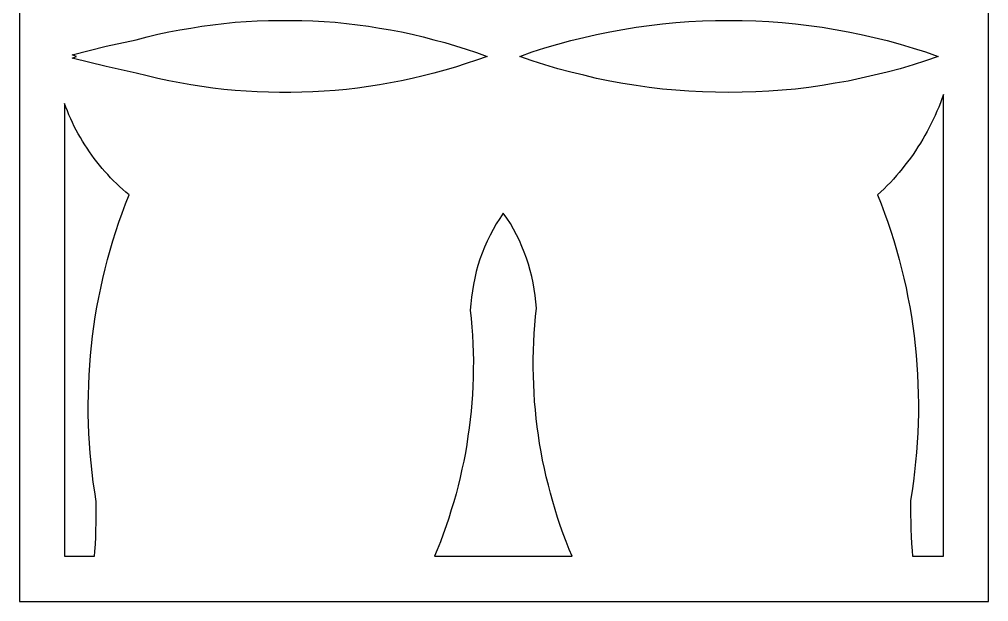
# Model space of a CAD drawing. Header units: centimetres. Extents: x -1.09 to 1.09, y -4.33 to 4.33.
# Drawn here: x -1.093 to 1.093, y -4.331 to -3.018 of the extents above; entities that cross this region are included whole.
import ezdxf

# ---------------------------------------------------------------- set-up
doc = ezdxf.new("R2010")
doc.units = ezdxf.units.CM
doc.header["$MEASUREMENT"] = 0
doc.layers.add('Layer 1', color=7, linetype='Continuous')

msp = doc.modelspace()

# ---------------------------------------------------------------- linework, layer by layer
at = {"layer": 'Layer 1', "color": 177}
for points, knots in [([(-1.09271, 4.33143), (-1.09271, 4.33143), (1.09271, 4.33143), (1.09271, 4.33143), (1.09271, 4.33143), (1.09271, 4.33143), (1.09271, -4.33143), (1.09271, -4.33143), (1.09271, -4.33143), (1.09271, -4.33143), (-1.09271, -4.33143), (-1.09271, -4.33143), (-1.09271, -4.33143), (-1.09271, -4.33143), (-1.09271, 4.33143), (-1.09271, 4.33143)], [0, 0, 0, 0, 0.2, 0.2, 0.2, 0.2, 0.4, 0.4, 0.4, 0.4, 0.6, 0.6, 0.6, 0.6, 1, 1, 1, 1]), ([(-0.96415, -3.10199), (-0.96415, -3.10199), (-0.97366, -3.10566), (-0.97366, -3.10566), (-0.97366, -3.10566), (-0.97366, -3.10566), (-0.89723, -3.12498), (-0.89723, -3.12498), (-0.89723, -3.12498), (-0.89723, -3.12498), (-0.82904, -3.13964), (-0.82904, -3.13964), (-0.82904, -3.13964), (-0.82904, -3.13964), (-0.80465, -3.14597), (-0.80465, -3.14597), (-0.80465, -3.14597), (-0.80465, -3.14597), (-0.78028, -3.15196), (-0.78028, -3.15196), (-0.78028, -3.15196), (-0.78028, -3.15196), (-0.75557, -3.1573), (-0.75557, -3.1573), (-0.75557, -3.1573), (-0.75557, -3.1573), (-0.73086, -3.16163), (-0.73086, -3.16163), (-0.73086, -3.16163), (-0.73086, -3.16163), (-0.70615, -3.16596), (-0.70615, -3.16596), (-0.70615, -3.16596), (-0.70615, -3.16596), (-0.68144, -3.16996), (-0.68144, -3.16996), (-0.68144, -3.16996), (-0.68144, -3.16996), (-0.65641, -3.17329), (-0.65641, -3.17329), (-0.65641, -3.17329), (-0.65641, -3.17329), (-0.63137, -3.17628), (-0.63137, -3.17628), (-0.63137, -3.17628), (-0.63137, -3.17628), (-0.60633, -3.17895), (-0.60633, -3.17895), (-0.60633, -3.17895), (-0.60633, -3.17895), (-0.58129, -3.18062), (-0.58129, -3.18062), (-0.58129, -3.18062), (-0.58129, -3.18062), (-0.55626, -3.18195), (-0.55626, -3.18195), (-0.55626, -3.18195), (-0.55626, -3.18195), (-0.53122, -3.18295), (-0.53122, -3.18295), (-0.53122, -3.18295), (-0.53122, -3.18295), (-0.50585, -3.18328), (-0.50585, -3.18328), (-0.50585, -3.18328), (-0.50585, -3.18328), (-0.48082, -3.18328), (-0.48082, -3.18328), (-0.48082, -3.18328), (-0.48082, -3.18328), (-0.45578, -3.18295), (-0.45578, -3.18295), (-0.45578, -3.18295), (-0.45578, -3.18295), (-0.43074, -3.18195), (-0.43074, -3.18195), (-0.43074, -3.18195), (-0.43074, -3.18195), (-0.4057, -3.18062), (-0.4057, -3.18062), (-0.4057, -3.18062), (-0.4057, -3.18062), (-0.38034, -3.17895), (-0.38034, -3.17895), (-0.38034, -3.17895), (-0.38034, -3.17895), (-0.3553, -3.17628), (-0.3553, -3.17628), (-0.3553, -3.17628), (-0.3553, -3.17628), (-0.33059, -3.17329), (-0.33059, -3.17329), (-0.33059, -3.17329), (-0.33059, -3.17329), (-0.30555, -3.16996), (-0.30555, -3.16996), (-0.30555, -3.16996), (-0.30555, -3.16996), (-0.28084, -3.16596), (-0.28084, -3.16596), (-0.28084, -3.16596), (-0.28084, -3.16596), (-0.25613, -3.16163), (-0.25613, -3.16163), (-0.25613, -3.16163), (-0.25613, -3.16163), (-0.2311, -3.1573), (-0.2311, -3.1573), (-0.2311, -3.1573), (-0.2311, -3.1573), (-0.20705, -3.15196), (-0.20705, -3.15196), (-0.20705, -3.15196), (-0.20705, -3.15196), (-0.18234, -3.14597), (-0.18234, -3.14597), (-0.18234, -3.14597), (-0.18234, -3.14597), (-0.15796, -3.13964), (-0.15796, -3.13964), (-0.15796, -3.13964), (-0.15796, -3.13964), (-0.13359, -3.13331), (-0.13359, -3.13331), (-0.13359, -3.13331), (-0.13359, -3.13331), (-0.10954, -3.12598), (-0.10954, -3.12598), (-0.10954, -3.12598), (-0.10954, -3.12598), (-0.08548, -3.11832), (-0.08548, -3.11832), (-0.08548, -3.11832), (-0.08548, -3.11832), (-0.06176, -3.11066), (-0.06176, -3.11066), (-0.06176, -3.11066), (-0.06176, -3.11066), (-0.03805, -3.10199), (-0.03805, -3.10199), (-0.03805, -3.10199), (-0.03805, -3.10199), (-0.06176, -3.09334), (-0.06176, -3.09334), (-0.06176, -3.09334), (-0.06176, -3.09334), (-0.08548, -3.08567), (-0.08548, -3.08567), (-0.08548, -3.08567), (-0.08548, -3.08567), (-0.10954, -3.07801), (-0.10954, -3.07801), (-0.10954, -3.07801), (-0.10954, -3.07801), (-0.13359, -3.07068), (-0.13359, -3.07068), (-0.13359, -3.07068), (-0.13359, -3.07068), (-0.15796, -3.06435), (-0.15796, -3.06435), (-0.15796, -3.06435), (-0.15796, -3.06435), (-0.18234, -3.05803), (-0.18234, -3.05803), (-0.18234, -3.05803), (-0.18234, -3.05803), (-0.20705, -3.05202), (-0.20705, -3.05202), (-0.20705, -3.05202), (-0.20705, -3.05202), (-0.2311, -3.0467), (-0.2311, -3.0467), (-0.2311, -3.0467), (-0.2311, -3.0467), (-0.25613, -3.04236), (-0.25613, -3.04236), (-0.25613, -3.04236), (-0.25613, -3.04236), (-0.28084, -3.03804), (-0.28084, -3.03804), (-0.28084, -3.03804), (-0.28084, -3.03804), (-0.30555, -3.03404), (-0.30555, -3.03404), (-0.30555, -3.03404), (-0.30555, -3.03404), (-0.33059, -3.03071), (-0.33059, -3.03071), (-0.33059, -3.03071), (-0.33059, -3.03071), (-0.3553, -3.0277), (-0.3553, -3.0277), (-0.3553, -3.0277), (-0.3553, -3.0277), (-0.38034, -3.02504), (-0.38034, -3.02504), (-0.38034, -3.02504), (-0.38034, -3.02504), (-0.4057, -3.02338), (-0.4057, -3.02338), (-0.4057, -3.02338), (-0.4057, -3.02338), (-0.43074, -3.02204), (-0.43074, -3.02204), (-0.43074, -3.02204), (-0.43074, -3.02204), (-0.45578, -3.02105), (-0.45578, -3.02105), (-0.45578, -3.02105), (-0.45578, -3.02105), (-0.48082, -3.02071), (-0.48082, -3.02071), (-0.48082, -3.02071), (-0.48082, -3.02071), (-0.50585, -3.02071), (-0.50585, -3.02071), (-0.50585, -3.02071), (-0.50585, -3.02071), (-0.53122, -3.02105), (-0.53122, -3.02105), (-0.53122, -3.02105), (-0.53122, -3.02105), (-0.55626, -3.02204), (-0.55626, -3.02204), (-0.55626, -3.02204), (-0.55626, -3.02204), (-0.58129, -3.02338), (-0.58129, -3.02338), (-0.58129, -3.02338), (-0.58129, -3.02338), (-0.60633, -3.02504), (-0.60633, -3.02504), (-0.60633, -3.02504), (-0.60633, -3.02504), (-0.63137, -3.0277), (-0.63137, -3.0277), (-0.63137, -3.0277), (-0.63137, -3.0277), (-0.65641, -3.03071), (-0.65641, -3.03071), (-0.65641, -3.03071), (-0.65641, -3.03071), (-0.68144, -3.03404), (-0.68144, -3.03404), (-0.68144, -3.03404), (-0.68144, -3.03404), (-0.70615, -3.03804), (-0.70615, -3.03804), (-0.70615, -3.03804), (-0.70615, -3.03804), (-0.73086, -3.04236), (-0.73086, -3.04236), (-0.73086, -3.04236), (-0.73086, -3.04236), (-0.75557, -3.0467), (-0.75557, -3.0467), (-0.75557, -3.0467), (-0.75557, -3.0467), (-0.78028, -3.05202), (-0.78028, -3.05202), (-0.78028, -3.05202), (-0.78028, -3.05202), (-0.80465, -3.05803), (-0.80465, -3.05803), (-0.80465, -3.05803), (-0.80465, -3.05803), (-0.82904, -3.06435), (-0.82904, -3.06435), (-0.82904, -3.06435), (-0.82904, -3.06435), (-0.89723, -3.07901), (-0.89723, -3.07901), (-0.89723, -3.07901), (-0.89723, -3.07901), (-0.97366, -3.09833), (-0.97366, -3.09833), (-0.97366, -3.09833), (-0.97366, -3.09833), (-0.96415, -3.10199), (-0.96415, -3.10199)], [0, 0, 0, 0, 0.0140845, 0.0140845, 0.0140845, 0.0140845, 0.028169, 0.028169, 0.028169, 0.028169, 0.0422535, 0.0422535, 0.0422535, 0.0422535, 0.056338, 0.056338, 0.056338, 0.056338, 0.0704225, 0.0704225, 0.0704225, 0.0704225, 0.084507, 0.084507, 0.084507, 0.084507, 0.0985915, 0.0985915, 0.0985915, 0.0985915, 0.1126761, 0.1126761, 0.1126761, 0.1126761, 0.1267606, 0.1267606, 0.1267606, 0.1267606, 0.1408451, 0.1408451, 0.1408451, 0.1408451, 0.1549296, 0.1549296, 0.1549296, 0.1549296, 0.1690141, 0.1690141, 0.1690141, 0.1690141, 0.1830986, 0.1830986, 0.1830986, 0.1830986, 0.1971831, 0.1971831, 0.1971831, 0.1971831, 0.2112676, 0.2112676, 0.2112676, 0.2112676, 0.2253521, 0.2253521, 0.2253521, 0.2253521, 0.2394366, 0.2394366, 0.2394366, 0.2394366, 0.2535211, 0.2535211, 0.2535211, 0.2535211, 0.2676056, 0.2676056, 0.2676056, 0.2676056, 0.2816901, 0.2816901, 0.2816901, 0.2816901, 0.2957746, 0.2957746, 0.2957746, 0.2957746, 0.3098592, 0.3098592, 0.3098592, 0.3098592, 0.3239437, 0.3239437, 0.3239437, 0.3239437, 0.3380282, 0.3380282, 0.3380282, 0.3380282, 0.3521127, 0.3521127, 0.3521127, 0.3521127, 0.3661972, 0.3661972, 0.3661972, 0.3661972, 0.3802817, 0.3802817, 0.3802817, 0.3802817, 0.3943662, 0.3943662, 0.3943662, 0.3943662, 0.4084507, 0.4084507, 0.4084507, 0.4084507, 0.4225352, 0.4225352, 0.4225352, 0.4225352, 0.4366197, 0.4366197, 0.4366197, 0.4366197, 0.4507042, 0.4507042, 0.4507042, 0.4507042, 0.4647887, 0.4647887, 0.4647887, 0.4647887, 0.4788732, 0.4788732, 0.4788732, 0.4788732, 0.4929577, 0.4929577, 0.4929577, 0.4929577, 0.5070423, 0.5070423, 0.5070423, 0.5070423, 0.5211268, 0.5211268, 0.5211268, 0.5211268, 0.5352113, 0.5352113, 0.5352113, 0.5352113, 0.5492958, 0.5492958, 0.5492958, 0.5492958, 0.5633803, 0.5633803, 0.5633803, 0.5633803, 0.5774648, 0.5774648, 0.5774648, 0.5774648, 0.5915493, 0.5915493, 0.5915493, 0.5915493, 0.6056338, 0.6056338, 0.6056338, 0.6056338, 0.6197183, 0.6197183, 0.6197183, 0.6197183, 0.6338028, 0.6338028, 0.6338028, 0.6338028, 0.6478873, 0.6478873, 0.6478873, 0.6478873, 0.6619718, 0.6619718, 0.6619718, 0.6619718, 0.6760563, 0.6760563, 0.6760563, 0.6760563, 0.6901408, 0.6901408, 0.6901408, 0.6901408, 0.7042254, 0.7042254, 0.7042254, 0.7042254, 0.7183099, 0.7183099, 0.7183099, 0.7183099, 0.7323944, 0.7323944, 0.7323944, 0.7323944, 0.7464789, 0.7464789, 0.7464789, 0.7464789, 0.7605634, 0.7605634, 0.7605634, 0.7605634, 0.7746479, 0.7746479, 0.7746479, 0.7746479, 0.7887324, 0.7887324, 0.7887324, 0.7887324, 0.8028169, 0.8028169, 0.8028169, 0.8028169, 0.8169014, 0.8169014, 0.8169014, 0.8169014, 0.8309859, 0.8309859, 0.8309859, 0.8309859, 0.8450704, 0.8450704, 0.8450704, 0.8450704, 0.8591549, 0.8591549, 0.8591549, 0.8591549, 0.8732394, 0.8732394, 0.8732394, 0.8732394, 0.8873239, 0.8873239, 0.8873239, 0.8873239, 0.9014085, 0.9014085, 0.9014085, 0.9014085, 0.915493, 0.915493, 0.915493, 0.915493, 0.9295775, 0.9295775, 0.9295775, 0.9295775, 0.943662, 0.943662, 0.943662, 0.943662, 0.9577465, 0.9577465, 0.9577465, 0.9577465, 0.971831, 0.971831, 0.971831, 0.971831, 1, 1, 1, 1]), ([(0.03542, -3.10199), (0.03542, -3.10199), (0.06376, -3.11199), (0.06376, -3.11199), (0.06376, -3.11199), (0.06376, -3.11199), (0.09241, -3.12099), (0.09241, -3.12099), (0.09241, -3.12099), (0.09241, -3.12099), (0.12108, -3.12965), (0.12108, -3.12965), (0.12108, -3.12965), (0.12108, -3.12965), (0.1504, -3.13764), (0.1504, -3.13764), (0.1504, -3.13764), (0.1504, -3.13764), (0.17972, -3.14464), (0.17972, -3.14464), (0.17972, -3.14464), (0.17972, -3.14464), (0.20871, -3.15163), (0.20871, -3.15163), (0.20871, -3.15163), (0.20871, -3.15163), (0.23836, -3.15763), (0.23836, -3.15763), (0.23836, -3.15763), (0.23836, -3.15763), (0.26767, -3.16296), (0.26767, -3.16296), (0.26767, -3.16296), (0.26767, -3.16296), (0.29766, -3.16763), (0.29766, -3.16763), (0.29766, -3.16763), (0.29766, -3.16763), (0.32731, -3.17196), (0.32731, -3.17196), (0.32731, -3.17196), (0.32731, -3.17196), (0.35729, -3.17562), (0.35729, -3.17562), (0.35729, -3.17562), (0.35729, -3.17562), (0.38726, -3.17828), (0.38726, -3.17828), (0.38726, -3.17828), (0.38726, -3.17828), (0.41692, -3.18062), (0.41692, -3.18062), (0.41692, -3.18062), (0.41692, -3.18062), (0.44722, -3.18195), (0.44722, -3.18195), (0.44722, -3.18195), (0.44722, -3.18195), (0.47721, -3.18295), (0.47721, -3.18295), (0.47721, -3.18295), (0.47721, -3.18295), (0.50718, -3.18328), (0.50718, -3.18328), (0.50718, -3.18328), (0.50718, -3.18328), (0.53716, -3.18295), (0.53716, -3.18295), (0.53716, -3.18295), (0.53716, -3.18295), (0.56747, -3.18195), (0.56747, -3.18195), (0.56747, -3.18195), (0.56747, -3.18195), (0.59712, -3.18062), (0.59712, -3.18062), (0.59712, -3.18062), (0.59712, -3.18062), (0.62743, -3.17828), (0.62743, -3.17828), (0.62743, -3.17828), (0.62743, -3.17828), (0.65708, -3.17562), (0.65708, -3.17562), (0.65708, -3.17562), (0.65708, -3.17562), (0.68706, -3.17196), (0.68706, -3.17196), (0.68706, -3.17196), (0.68706, -3.17196), (0.71704, -3.16763), (0.71704, -3.16763), (0.71704, -3.16763), (0.71704, -3.16763), (0.74669, -3.16263), (0.74669, -3.16263), (0.74669, -3.16263), (0.74669, -3.16263), (0.77634, -3.15763), (0.77634, -3.15763), (0.77634, -3.15763), (0.77634, -3.15763), (0.80566, -3.1513), (0.80566, -3.1513), (0.80566, -3.1513), (0.80566, -3.1513), (0.83498, -3.14464), (0.83498, -3.14464), (0.83498, -3.14464), (0.83498, -3.14464), (0.86397, -3.13764), (0.86397, -3.13764), (0.86397, -3.13764), (0.86397, -3.13764), (0.89329, -3.12965), (0.89329, -3.12965), (0.89329, -3.12965), (0.89329, -3.12965), (0.92228, -3.12065), (0.92228, -3.12065), (0.92228, -3.12065), (0.92228, -3.12065), (0.95061, -3.11199), (0.95061, -3.11199), (0.95061, -3.11199), (0.95061, -3.11199), (0.97928, -3.10199), (0.97928, -3.10199), (0.97928, -3.10199), (0.97928, -3.10199), (0.95061, -3.092), (0.95061, -3.092), (0.95061, -3.092), (0.95061, -3.092), (0.92228, -3.08334), (0.92228, -3.08334), (0.92228, -3.08334), (0.92228, -3.08334), (0.89329, -3.07435), (0.89329, -3.07435), (0.89329, -3.07435), (0.89329, -3.07435), (0.86397, -3.06635), (0.86397, -3.06635), (0.86397, -3.06635), (0.86397, -3.06635), (0.83498, -3.05935), (0.83498, -3.05935), (0.83498, -3.05935), (0.83498, -3.05935), (0.80566, -3.05269), (0.80566, -3.05269), (0.80566, -3.05269), (0.80566, -3.05269), (0.77634, -3.04636), (0.77634, -3.04636), (0.77634, -3.04636), (0.77634, -3.04636), (0.74669, -3.04136), (0.74669, -3.04136), (0.74669, -3.04136), (0.74669, -3.04136), (0.71704, -3.03637), (0.71704, -3.03637), (0.71704, -3.03637), (0.71704, -3.03637), (0.68706, -3.03204), (0.68706, -3.03204), (0.68706, -3.03204), (0.68706, -3.03204), (0.65708, -3.02837), (0.65708, -3.02837), (0.65708, -3.02837), (0.65708, -3.02837), (0.62743, -3.02571), (0.62743, -3.02571), (0.62743, -3.02571), (0.62743, -3.02571), (0.59712, -3.02338), (0.59712, -3.02338), (0.59712, -3.02338), (0.59712, -3.02338), (0.56747, -3.02204), (0.56747, -3.02204), (0.56747, -3.02204), (0.56747, -3.02204), (0.53716, -3.02105), (0.53716, -3.02105), (0.53716, -3.02105), (0.53716, -3.02105), (0.50718, -3.02071), (0.50718, -3.02071), (0.50718, -3.02071), (0.50718, -3.02071), (0.47721, -3.02105), (0.47721, -3.02105), (0.47721, -3.02105), (0.47721, -3.02105), (0.44722, -3.02204), (0.44722, -3.02204), (0.44722, -3.02204), (0.44722, -3.02204), (0.41692, -3.02338), (0.41692, -3.02338), (0.41692, -3.02338), (0.41692, -3.02338), (0.38726, -3.02571), (0.38726, -3.02571), (0.38726, -3.02571), (0.38726, -3.02571), (0.35729, -3.02837), (0.35729, -3.02837), (0.35729, -3.02837), (0.35729, -3.02837), (0.32731, -3.03204), (0.32731, -3.03204), (0.32731, -3.03204), (0.32731, -3.03204), (0.29766, -3.03637), (0.29766, -3.03637), (0.29766, -3.03637), (0.29766, -3.03637), (0.26767, -3.04103), (0.26767, -3.04103), (0.26767, -3.04103), (0.26767, -3.04103), (0.23836, -3.04636), (0.23836, -3.04636), (0.23836, -3.04636), (0.23836, -3.04636), (0.20871, -3.05236), (0.20871, -3.05236), (0.20871, -3.05236), (0.20871, -3.05236), (0.17972, -3.05935), (0.17972, -3.05935), (0.17972, -3.05935), (0.17972, -3.05935), (0.1504, -3.06635), (0.1504, -3.06635), (0.1504, -3.06635), (0.1504, -3.06635), (0.12108, -3.07435), (0.12108, -3.07435), (0.12108, -3.07435), (0.12108, -3.07435), (0.09241, -3.08301), (0.09241, -3.08301), (0.09241, -3.08301), (0.09241, -3.08301), (0.06376, -3.092), (0.06376, -3.092), (0.06376, -3.092), (0.06376, -3.092), (0.03542, -3.10199), (0.03542, -3.10199)], [0, 0, 0, 0, 0.0153846, 0.0153846, 0.0153846, 0.0153846, 0.0307692, 0.0307692, 0.0307692, 0.0307692, 0.0461538, 0.0461538, 0.0461538, 0.0461538, 0.0615385, 0.0615385, 0.0615385, 0.0615385, 0.0769231, 0.0769231, 0.0769231, 0.0769231, 0.0923077, 0.0923077, 0.0923077, 0.0923077, 0.1076923, 0.1076923, 0.1076923, 0.1076923, 0.1230769, 0.1230769, 0.1230769, 0.1230769, 0.1384615, 0.1384615, 0.1384615, 0.1384615, 0.1538462, 0.1538462, 0.1538462, 0.1538462, 0.1692308, 0.1692308, 0.1692308, 0.1692308, 0.1846154, 0.1846154, 0.1846154, 0.1846154, 0.2, 0.2, 0.2, 0.2, 0.2153846, 0.2153846, 0.2153846, 0.2153846, 0.2307692, 0.2307692, 0.2307692, 0.2307692, 0.2461538, 0.2461538, 0.2461538, 0.2461538, 0.2615385, 0.2615385, 0.2615385, 0.2615385, 0.2769231, 0.2769231, 0.2769231, 0.2769231, 0.2923077, 0.2923077, 0.2923077, 0.2923077, 0.3076923, 0.3076923, 0.3076923, 0.3076923, 0.3230769, 0.3230769, 0.3230769, 0.3230769, 0.3384615, 0.3384615, 0.3384615, 0.3384615, 0.3538462, 0.3538462, 0.3538462, 0.3538462, 0.3692308, 0.3692308, 0.3692308, 0.3692308, 0.3846154, 0.3846154, 0.3846154, 0.3846154, 0.4, 0.4, 0.4, 0.4, 0.4153846, 0.4153846, 0.4153846, 0.4153846, 0.4307692, 0.4307692, 0.4307692, 0.4307692, 0.4461538, 0.4461538, 0.4461538, 0.4461538, 0.4615385, 0.4615385, 0.4615385, 0.4615385, 0.4769231, 0.4769231, 0.4769231, 0.4769231, 0.4923077, 0.4923077, 0.4923077, 0.4923077, 0.5076923, 0.5076923, 0.5076923, 0.5076923, 0.5230769, 0.5230769, 0.5230769, 0.5230769, 0.5384615, 0.5384615, 0.5384615, 0.5384615, 0.5538462, 0.5538462, 0.5538462, 0.5538462, 0.5692308, 0.5692308, 0.5692308, 0.5692308, 0.5846154, 0.5846154, 0.5846154, 0.5846154, 0.6, 0.6, 0.6, 0.6, 0.6153846, 0.6153846, 0.6153846, 0.6153846, 0.6307692, 0.6307692, 0.6307692, 0.6307692, 0.6461538, 0.6461538, 0.6461538, 0.6461538, 0.6615385, 0.6615385, 0.6615385, 0.6615385, 0.6769231, 0.6769231, 0.6769231, 0.6769231, 0.6923077, 0.6923077, 0.6923077, 0.6923077, 0.7076923, 0.7076923, 0.7076923, 0.7076923, 0.7230769, 0.7230769, 0.7230769, 0.7230769, 0.7384615, 0.7384615, 0.7384615, 0.7384615, 0.7538462, 0.7538462, 0.7538462, 0.7538462, 0.7692308, 0.7692308, 0.7692308, 0.7692308, 0.7846154, 0.7846154, 0.7846154, 0.7846154, 0.8, 0.8, 0.8, 0.8, 0.8153846, 0.8153846, 0.8153846, 0.8153846, 0.8307692, 0.8307692, 0.8307692, 0.8307692, 0.8461538, 0.8461538, 0.8461538, 0.8461538, 0.8615385, 0.8615385, 0.8615385, 0.8615385, 0.8769231, 0.8769231, 0.8769231, 0.8769231, 0.8923077, 0.8923077, 0.8923077, 0.8923077, 0.9076923, 0.9076923, 0.9076923, 0.9076923, 0.9230769, 0.9230769, 0.9230769, 0.9230769, 0.9384615, 0.9384615, 0.9384615, 0.9384615, 0.9538462, 0.9538462, 0.9538462, 0.9538462, 0.9692308, 0.9692308, 0.9692308, 0.9692308, 1, 1, 1, 1]), ([(0.99089, -3.18771), (0.99089, -3.18771), (0.99089, -4.22876), (0.99089, -4.22876), (0.99089, -4.22876), (0.99089, -4.22876), (0.92097, -4.22876), (0.92097, -4.22876), (0.92097, -4.22876), (0.92097, -4.22876), (0.91997, -4.21666), (0.91997, -4.21666), (0.91997, -4.21666), (0.91997, -4.21666), (0.91898, -4.20068), (0.91898, -4.20068), (0.91898, -4.20068), (0.91898, -4.20068), (0.918, -4.18435), (0.918, -4.18435), (0.918, -4.18435), (0.918, -4.18435), (0.91733, -4.16836), (0.91733, -4.16836), (0.91733, -4.16836), (0.91733, -4.16836), (0.91701, -4.15203), (0.91701, -4.15203), (0.91701, -4.15203), (0.91701, -4.15203), (0.91668, -4.13605), (0.91668, -4.13605), (0.91668, -4.13605), (0.91668, -4.13605), (0.91635, -4.11972), (0.91635, -4.11972), (0.91635, -4.11972), (0.91635, -4.11972), (0.91635, -4.10373), (0.91635, -4.10373), (0.91635, -4.10373), (0.91635, -4.10373), (0.91997, -4.08175), (0.91997, -4.08175), (0.91997, -4.08175), (0.91997, -4.08175), (0.92327, -4.06009), (0.92327, -4.06009), (0.92327, -4.06009), (0.92327, -4.06009), (0.92558, -4.03844), (0.92558, -4.03844), (0.92558, -4.03844), (0.92558, -4.03844), (0.92821, -4.01645), (0.92821, -4.01645), (0.92821, -4.01645), (0.92821, -4.01645), (0.93019, -3.9948), (0.93019, -3.9948), (0.93019, -3.9948), (0.93019, -3.9948), (0.93183, -3.97281), (0.93183, -3.97281), (0.93183, -3.97281), (0.93183, -3.97281), (0.93315, -3.95082), (0.93315, -3.95082), (0.93315, -3.95082), (0.93315, -3.95082), (0.93381, -3.92917), (0.93381, -3.92917), (0.93381, -3.92917), (0.93381, -3.92917), (0.93447, -3.90718), (0.93447, -3.90718), (0.93447, -3.90718), (0.93447, -3.90718), (0.93447, -3.88519), (0.93447, -3.88519), (0.93447, -3.88519), (0.93447, -3.88519), (0.93414, -3.86321), (0.93414, -3.86321), (0.93414, -3.86321), (0.93414, -3.86321), (0.93348, -3.84122), (0.93348, -3.84122), (0.93348, -3.84122), (0.93348, -3.84122), (0.9325, -3.81924), (0.9325, -3.81924), (0.9325, -3.81924), (0.9325, -3.81924), (0.93117, -3.79758), (0.93117, -3.79758), (0.93117, -3.79758), (0.93117, -3.79758), (0.9292, -3.77559), (0.9292, -3.77559), (0.9292, -3.77559), (0.9292, -3.77559), (0.92722, -3.75361), (0.92722, -3.75361), (0.92722, -3.75361), (0.92722, -3.75361), (0.92458, -3.73195), (0.92458, -3.73195), (0.92458, -3.73195), (0.92458, -3.73195), (0.92195, -3.70997), (0.92195, -3.70997), (0.92195, -3.70997), (0.92195, -3.70997), (0.91866, -3.68831), (0.91866, -3.68831), (0.91866, -3.68831), (0.91866, -3.68831), (0.91503, -3.66666), (0.91503, -3.66666), (0.91503, -3.66666), (0.91503, -3.66666), (0.91075, -3.64534), (0.91075, -3.64534), (0.91075, -3.64534), (0.91075, -3.64534), (0.90647, -3.62368), (0.90647, -3.62368), (0.90647, -3.62368), (0.90647, -3.62368), (0.90186, -3.60236), (0.90186, -3.60236), (0.90186, -3.60236), (0.90186, -3.60236), (0.89658, -3.58105), (0.89658, -3.58105), (0.89658, -3.58105), (0.89658, -3.58105), (0.89099, -3.55972), (0.89099, -3.55972), (0.89099, -3.55972), (0.89099, -3.55972), (0.88505, -3.5384), (0.88505, -3.5384), (0.88505, -3.5384), (0.88505, -3.5384), (0.87912, -3.51741), (0.87912, -3.51741), (0.87912, -3.51741), (0.87912, -3.51741), (0.8722, -3.49643), (0.8722, -3.49643), (0.8722, -3.49643), (0.8722, -3.49643), (0.86529, -3.47577), (0.86529, -3.47577), (0.86529, -3.47577), (0.86529, -3.47577), (0.85804, -3.45512), (0.85804, -3.45512), (0.85804, -3.45512), (0.85804, -3.45512), (0.85046, -3.43447), (0.85046, -3.43447), (0.85046, -3.43447), (0.85046, -3.43447), (0.84223, -3.41414), (0.84223, -3.41414), (0.84223, -3.41414), (0.84223, -3.41414), (0.8498, -3.40748), (0.8498, -3.40748), (0.8498, -3.40748), (0.8498, -3.40748), (0.85705, -3.40048), (0.85705, -3.40048), (0.85705, -3.40048), (0.85705, -3.40048), (0.86397, -3.39315), (0.86397, -3.39315), (0.86397, -3.39315), (0.86397, -3.39315), (0.87122, -3.38616), (0.87122, -3.38616), (0.87122, -3.38616), (0.87122, -3.38616), (0.87813, -3.37849), (0.87813, -3.37849), (0.87813, -3.37849), (0.87813, -3.37849), (0.88472, -3.37083), (0.88472, -3.37083), (0.88472, -3.37083), (0.88472, -3.37083), (0.89131, -3.3635), (0.89131, -3.3635), (0.89131, -3.3635), (0.89131, -3.3635), (0.8979, -3.35551), (0.8979, -3.35551), (0.8979, -3.35551), (0.8979, -3.35551), (0.90383, -3.34752), (0.90383, -3.34752), (0.90383, -3.34752), (0.90383, -3.34752), (0.91009, -3.33952), (0.91009, -3.33952), (0.91009, -3.33952), (0.91009, -3.33952), (0.91635, -3.33119), (0.91635, -3.33119), (0.91635, -3.33119), (0.91635, -3.33119), (0.92228, -3.3232), (0.92228, -3.3232), (0.92228, -3.3232), (0.92228, -3.3232), (0.92755, -3.31487), (0.92755, -3.31487), (0.92755, -3.31487), (0.92755, -3.31487), (0.93348, -3.3062), (0.93348, -3.3062), (0.93348, -3.3062), (0.93348, -3.3062), (0.93875, -3.29788), (0.93875, -3.29788), (0.93875, -3.29788), (0.93875, -3.29788), (0.94402, -3.28888), (0.94402, -3.28888), (0.94402, -3.28888), (0.94402, -3.28888), (0.94896, -3.28056), (0.94896, -3.28056), (0.94896, -3.28056), (0.94896, -3.28056), (0.9539, -3.27156), (0.9539, -3.27156), (0.9539, -3.27156), (0.9539, -3.27156), (0.95885, -3.26257), (0.95885, -3.26257), (0.95885, -3.26257), (0.95885, -3.26257), (0.96346, -3.25357), (0.96346, -3.25357), (0.96346, -3.25357), (0.96346, -3.25357), (0.96774, -3.24425), (0.96774, -3.24425), (0.96774, -3.24425), (0.96774, -3.24425), (0.97203, -3.23525), (0.97203, -3.23525), (0.97203, -3.23525), (0.97203, -3.23525), (0.97631, -3.22559), (0.97631, -3.22559), (0.97631, -3.22559), (0.97631, -3.22559), (0.98026, -3.21659), (0.98026, -3.21659), (0.98026, -3.21659), (0.98026, -3.21659), (0.98388, -3.20694), (0.98388, -3.20694), (0.98388, -3.20694), (0.98388, -3.20694), (0.98718, -3.19761), (0.98718, -3.19761), (0.98718, -3.19761), (0.98718, -3.19761), (0.9908, -3.18795), (0.9908, -3.18795), (0.9908, -3.18795), (0.9908, -3.18795), (0.99089, -3.18771), (0.99089, -3.18771)], [0, 0, 0, 0, 0.0140845, 0.0140845, 0.0140845, 0.0140845, 0.028169, 0.028169, 0.028169, 0.028169, 0.0422535, 0.0422535, 0.0422535, 0.0422535, 0.056338, 0.056338, 0.056338, 0.056338, 0.0704225, 0.0704225, 0.0704225, 0.0704225, 0.084507, 0.084507, 0.084507, 0.084507, 0.0985915, 0.0985915, 0.0985915, 0.0985915, 0.1126761, 0.1126761, 0.1126761, 0.1126761, 0.1267606, 0.1267606, 0.1267606, 0.1267606, 0.1408451, 0.1408451, 0.1408451, 0.1408451, 0.1549296, 0.1549296, 0.1549296, 0.1549296, 0.1690141, 0.1690141, 0.1690141, 0.1690141, 0.1830986, 0.1830986, 0.1830986, 0.1830986, 0.1971831, 0.1971831, 0.1971831, 0.1971831, 0.2112676, 0.2112676, 0.2112676, 0.2112676, 0.2253521, 0.2253521, 0.2253521, 0.2253521, 0.2394366, 0.2394366, 0.2394366, 0.2394366, 0.2535211, 0.2535211, 0.2535211, 0.2535211, 0.2676056, 0.2676056, 0.2676056, 0.2676056, 0.2816901, 0.2816901, 0.2816901, 0.2816901, 0.2957746, 0.2957746, 0.2957746, 0.2957746, 0.3098592, 0.3098592, 0.3098592, 0.3098592, 0.3239437, 0.3239437, 0.3239437, 0.3239437, 0.3380282, 0.3380282, 0.3380282, 0.3380282, 0.3521127, 0.3521127, 0.3521127, 0.3521127, 0.3661972, 0.3661972, 0.3661972, 0.3661972, 0.3802817, 0.3802817, 0.3802817, 0.3802817, 0.3943662, 0.3943662, 0.3943662, 0.3943662, 0.4084507, 0.4084507, 0.4084507, 0.4084507, 0.4225352, 0.4225352, 0.4225352, 0.4225352, 0.4366197, 0.4366197, 0.4366197, 0.4366197, 0.4507042, 0.4507042, 0.4507042, 0.4507042, 0.4647887, 0.4647887, 0.4647887, 0.4647887, 0.4788732, 0.4788732, 0.4788732, 0.4788732, 0.4929577, 0.4929577, 0.4929577, 0.4929577, 0.5070423, 0.5070423, 0.5070423, 0.5070423, 0.5211268, 0.5211268, 0.5211268, 0.5211268, 0.5352113, 0.5352113, 0.5352113, 0.5352113, 0.5492958, 0.5492958, 0.5492958, 0.5492958, 0.5633803, 0.5633803, 0.5633803, 0.5633803, 0.5774648, 0.5774648, 0.5774648, 0.5774648, 0.5915493, 0.5915493, 0.5915493, 0.5915493, 0.6056338, 0.6056338, 0.6056338, 0.6056338, 0.6197183, 0.6197183, 0.6197183, 0.6197183, 0.6338028, 0.6338028, 0.6338028, 0.6338028, 0.6478873, 0.6478873, 0.6478873, 0.6478873, 0.6619718, 0.6619718, 0.6619718, 0.6619718, 0.6760563, 0.6760563, 0.6760563, 0.6760563, 0.6901408, 0.6901408, 0.6901408, 0.6901408, 0.7042254, 0.7042254, 0.7042254, 0.7042254, 0.7183099, 0.7183099, 0.7183099, 0.7183099, 0.7323944, 0.7323944, 0.7323944, 0.7323944, 0.7464789, 0.7464789, 0.7464789, 0.7464789, 0.7605634, 0.7605634, 0.7605634, 0.7605634, 0.7746479, 0.7746479, 0.7746479, 0.7746479, 0.7887324, 0.7887324, 0.7887324, 0.7887324, 0.8028169, 0.8028169, 0.8028169, 0.8028169, 0.8169014, 0.8169014, 0.8169014, 0.8169014, 0.8309859, 0.8309859, 0.8309859, 0.8309859, 0.8450704, 0.8450704, 0.8450704, 0.8450704, 0.8591549, 0.8591549, 0.8591549, 0.8591549, 0.8732394, 0.8732394, 0.8732394, 0.8732394, 0.8873239, 0.8873239, 0.8873239, 0.8873239, 0.9014085, 0.9014085, 0.9014085, 0.9014085, 0.915493, 0.915493, 0.915493, 0.915493, 0.9295775, 0.9295775, 0.9295775, 0.9295775, 0.943662, 0.943662, 0.943662, 0.943662, 0.9577465, 0.9577465, 0.9577465, 0.9577465, 0.971831, 0.971831, 0.971831, 0.971831, 1, 1, 1, 1]), ([(-0.92315, -4.22876), (-0.92315, -4.22876), (-0.99088, -4.22876), (-0.99088, -4.22876), (-0.99088, -4.22876), (-0.99088, -4.22876), (-0.99088, -3.208), (-0.99088, -3.208), (-0.99088, -3.208), (-0.99088, -3.208), (-0.98816, -3.21626), (-0.98816, -3.21626), (-0.98816, -3.21626), (-0.98816, -3.21626), (-0.98453, -3.22492), (-0.98453, -3.22492), (-0.98453, -3.22492), (-0.98453, -3.22492), (-0.98091, -3.23392), (-0.98091, -3.23392), (-0.98091, -3.23392), (-0.98091, -3.23392), (-0.97695, -3.24291), (-0.97695, -3.24291), (-0.97695, -3.24291), (-0.97695, -3.24291), (-0.97267, -3.25124), (-0.97267, -3.25124), (-0.97267, -3.25124), (-0.97267, -3.25124), (-0.96905, -3.2599), (-0.96905, -3.2599), (-0.96905, -3.2599), (-0.96905, -3.2599), (-0.96443, -3.26823), (-0.96443, -3.26823), (-0.96443, -3.26823), (-0.96443, -3.26823), (-0.95982, -3.27656), (-0.95982, -3.27656), (-0.95982, -3.27656), (-0.95982, -3.27656), (-0.95521, -3.28456), (-0.95521, -3.28456), (-0.95521, -3.28456), (-0.95521, -3.28456), (-0.95027, -3.29288), (-0.95027, -3.29288), (-0.95027, -3.29288), (-0.95027, -3.29288), (-0.94533, -3.30121), (-0.94533, -3.30121), (-0.94533, -3.30121), (-0.94533, -3.30121), (-0.94006, -3.30888), (-0.94006, -3.30888), (-0.94006, -3.30888), (-0.94006, -3.30888), (-0.93479, -3.31687), (-0.93479, -3.31687), (-0.93479, -3.31687), (-0.93479, -3.31687), (-0.92952, -3.32486), (-0.92952, -3.32486), (-0.92952, -3.32486), (-0.92952, -3.32486), (-0.92392, -3.33219), (-0.92392, -3.33219), (-0.92392, -3.33219), (-0.92392, -3.33219), (-0.91798, -3.33985), (-0.91798, -3.33985), (-0.91798, -3.33985), (-0.91798, -3.33985), (-0.91206, -3.34718), (-0.91206, -3.34718), (-0.91206, -3.34718), (-0.91206, -3.34718), (-0.90612, -3.35451), (-0.90612, -3.35451), (-0.90612, -3.35451), (-0.90612, -3.35451), (-0.89987, -3.36184), (-0.89987, -3.36184), (-0.89987, -3.36184), (-0.89987, -3.36184), (-0.89328, -3.3685), (-0.89328, -3.3685), (-0.89328, -3.3685), (-0.89328, -3.3685), (-0.88702, -3.3755), (-0.88702, -3.3755), (-0.88702, -3.3755), (-0.88702, -3.3755), (-0.88043, -3.3825), (-0.88043, -3.3825), (-0.88043, -3.3825), (-0.88043, -3.3825), (-0.87351, -3.38883), (-0.87351, -3.38883), (-0.87351, -3.38883), (-0.87351, -3.38883), (-0.86692, -3.39549), (-0.86692, -3.39549), (-0.86692, -3.39549), (-0.86692, -3.39549), (-0.85967, -3.40215), (-0.85967, -3.40215), (-0.85967, -3.40215), (-0.85967, -3.40215), (-0.85243, -3.40848), (-0.85243, -3.40848), (-0.85243, -3.40848), (-0.85243, -3.40848), (-0.84551, -3.41414), (-0.84551, -3.41414), (-0.84551, -3.41414), (-0.84551, -3.41414), (-0.85341, -3.4348), (-0.85341, -3.4348), (-0.85341, -3.4348), (-0.85341, -3.4348), (-0.86099, -3.45512), (-0.86099, -3.45512), (-0.86099, -3.45512), (-0.86099, -3.45512), (-0.86824, -3.47611), (-0.86824, -3.47611), (-0.86824, -3.47611), (-0.86824, -3.47611), (-0.87549, -3.49676), (-0.87549, -3.49676), (-0.87549, -3.49676), (-0.87549, -3.49676), (-0.88208, -3.51774), (-0.88208, -3.51774), (-0.88208, -3.51774), (-0.88208, -3.51774), (-0.88833, -3.53907), (-0.88833, -3.53907), (-0.88833, -3.53907), (-0.88833, -3.53907), (-0.89393, -3.56005), (-0.89393, -3.56005), (-0.89393, -3.56005), (-0.89393, -3.56005), (-0.89954, -3.58138), (-0.89954, -3.58138), (-0.89954, -3.58138), (-0.89954, -3.58138), (-0.90481, -3.60303), (-0.90481, -3.60303), (-0.90481, -3.60303), (-0.90481, -3.60303), (-0.90942, -3.62435), (-0.90942, -3.62435), (-0.90942, -3.62435), (-0.90942, -3.62435), (-0.9137, -3.64601), (-0.9137, -3.64601), (-0.9137, -3.64601), (-0.9137, -3.64601), (-0.91798, -3.66766), (-0.91798, -3.66766), (-0.91798, -3.66766), (-0.91798, -3.66766), (-0.92161, -3.68931), (-0.92161, -3.68931), (-0.92161, -3.68931), (-0.92161, -3.68931), (-0.9249, -3.71097), (-0.9249, -3.71097), (-0.9249, -3.71097), (-0.9249, -3.71097), (-0.92787, -3.73295), (-0.92787, -3.73295), (-0.92787, -3.73295), (-0.92787, -3.73295), (-0.93017, -3.75494), (-0.93017, -3.75494), (-0.93017, -3.75494), (-0.93017, -3.75494), (-0.93248, -3.77659), (-0.93248, -3.77659), (-0.93248, -3.77659), (-0.93248, -3.77659), (-0.93413, -3.79858), (-0.93413, -3.79858), (-0.93413, -3.79858), (-0.93413, -3.79858), (-0.93544, -3.82057), (-0.93544, -3.82057), (-0.93544, -3.82057), (-0.93544, -3.82057), (-0.93644, -3.84289), (-0.93644, -3.84289), (-0.93644, -3.84289), (-0.93644, -3.84289), (-0.93709, -3.86488), (-0.93709, -3.86488), (-0.93709, -3.86488), (-0.93709, -3.86488), (-0.93742, -3.88686), (-0.93742, -3.88686), (-0.93742, -3.88686), (-0.93742, -3.88686), (-0.93742, -3.90885), (-0.93742, -3.90885), (-0.93742, -3.90885), (-0.93742, -3.90885), (-0.93676, -3.9305), (-0.93676, -3.9305), (-0.93676, -3.9305), (-0.93676, -3.9305), (-0.93611, -3.95249), (-0.93611, -3.95249), (-0.93611, -3.95249), (-0.93611, -3.95249), (-0.93479, -3.97447), (-0.93479, -3.97447), (-0.93479, -3.97447), (-0.93479, -3.97447), (-0.93314, -3.99646), (-0.93314, -3.99646), (-0.93314, -3.99646), (-0.93314, -3.99646), (-0.93117, -4.01845), (-0.93117, -4.01845), (-0.93117, -4.01845), (-0.93117, -4.01845), (-0.92886, -4.04043), (-0.92886, -4.04043), (-0.92886, -4.04043), (-0.92886, -4.04043), (-0.92623, -4.06209), (-0.92623, -4.06209), (-0.92623, -4.06209), (-0.92623, -4.06209), (-0.92292, -4.08408), (-0.92292, -4.08408), (-0.92292, -4.08408), (-0.92292, -4.08408), (-0.9193, -4.10573), (-0.9193, -4.10573), (-0.9193, -4.10573), (-0.9193, -4.10573), (-0.9193, -4.12172), (-0.9193, -4.12172), (-0.9193, -4.12172), (-0.9193, -4.12172), (-0.9193, -4.13805), (-0.9193, -4.13805), (-0.9193, -4.13805), (-0.9193, -4.13805), (-0.91963, -4.15404), (-0.91963, -4.15404), (-0.91963, -4.15404), (-0.91963, -4.15404), (-0.91996, -4.17002), (-0.91996, -4.17002), (-0.91996, -4.17002), (-0.91996, -4.17002), (-0.92062, -4.18601), (-0.92062, -4.18601), (-0.92062, -4.18601), (-0.92062, -4.18601), (-0.92127, -4.202), (-0.92127, -4.202), (-0.92127, -4.202), (-0.92127, -4.202), (-0.92227, -4.21833), (-0.92227, -4.21833), (-0.92227, -4.21833), (-0.92227, -4.21833), (-0.92315, -4.22876), (-0.92315, -4.22876)], [0, 0, 0, 0, 0.0142857, 0.0142857, 0.0142857, 0.0142857, 0.0285714, 0.0285714, 0.0285714, 0.0285714, 0.0428571, 0.0428571, 0.0428571, 0.0428571, 0.0571429, 0.0571429, 0.0571429, 0.0571429, 0.0714286, 0.0714286, 0.0714286, 0.0714286, 0.0857143, 0.0857143, 0.0857143, 0.0857143, 0.1, 0.1, 0.1, 0.1, 0.1142857, 0.1142857, 0.1142857, 0.1142857, 0.1285714, 0.1285714, 0.1285714, 0.1285714, 0.1428571, 0.1428571, 0.1428571, 0.1428571, 0.1571429, 0.1571429, 0.1571429, 0.1571429, 0.1714286, 0.1714286, 0.1714286, 0.1714286, 0.1857143, 0.1857143, 0.1857143, 0.1857143, 0.2, 0.2, 0.2, 0.2, 0.2142857, 0.2142857, 0.2142857, 0.2142857, 0.2285714, 0.2285714, 0.2285714, 0.2285714, 0.2428571, 0.2428571, 0.2428571, 0.2428571, 0.2571429, 0.2571429, 0.2571429, 0.2571429, 0.2714286, 0.2714286, 0.2714286, 0.2714286, 0.2857143, 0.2857143, 0.2857143, 0.2857143, 0.3, 0.3, 0.3, 0.3, 0.3142857, 0.3142857, 0.3142857, 0.3142857, 0.3285714, 0.3285714, 0.3285714, 0.3285714, 0.3428571, 0.3428571, 0.3428571, 0.3428571, 0.3571429, 0.3571429, 0.3571429, 0.3571429, 0.3714286, 0.3714286, 0.3714286, 0.3714286, 0.3857143, 0.3857143, 0.3857143, 0.3857143, 0.4, 0.4, 0.4, 0.4, 0.4142857, 0.4142857, 0.4142857, 0.4142857, 0.4285714, 0.4285714, 0.4285714, 0.4285714, 0.4428571, 0.4428571, 0.4428571, 0.4428571, 0.4571429, 0.4571429, 0.4571429, 0.4571429, 0.4714286, 0.4714286, 0.4714286, 0.4714286, 0.4857143, 0.4857143, 0.4857143, 0.4857143, 0.5, 0.5, 0.5, 0.5, 0.5142857, 0.5142857, 0.5142857, 0.5142857, 0.5285714, 0.5285714, 0.5285714, 0.5285714, 0.5428571, 0.5428571, 0.5428571, 0.5428571, 0.5571429, 0.5571429, 0.5571429, 0.5571429, 0.5714286, 0.5714286, 0.5714286, 0.5714286, 0.5857143, 0.5857143, 0.5857143, 0.5857143, 0.6, 0.6, 0.6, 0.6, 0.6142857, 0.6142857, 0.6142857, 0.6142857, 0.6285714, 0.6285714, 0.6285714, 0.6285714, 0.6428571, 0.6428571, 0.6428571, 0.6428571, 0.6571429, 0.6571429, 0.6571429, 0.6571429, 0.6714286, 0.6714286, 0.6714286, 0.6714286, 0.6857143, 0.6857143, 0.6857143, 0.6857143, 0.7, 0.7, 0.7, 0.7, 0.7142857, 0.7142857, 0.7142857, 0.7142857, 0.7285714, 0.7285714, 0.7285714, 0.7285714, 0.7428571, 0.7428571, 0.7428571, 0.7428571, 0.7571429, 0.7571429, 0.7571429, 0.7571429, 0.7714286, 0.7714286, 0.7714286, 0.7714286, 0.7857143, 0.7857143, 0.7857143, 0.7857143, 0.8, 0.8, 0.8, 0.8, 0.8142857, 0.8142857, 0.8142857, 0.8142857, 0.8285714, 0.8285714, 0.8285714, 0.8285714, 0.8428571, 0.8428571, 0.8428571, 0.8428571, 0.8571429, 0.8571429, 0.8571429, 0.8571429, 0.8714286, 0.8714286, 0.8714286, 0.8714286, 0.8857143, 0.8857143, 0.8857143, 0.8857143, 0.9, 0.9, 0.9, 0.9, 0.9142857, 0.9142857, 0.9142857, 0.9142857, 0.9285714, 0.9285714, 0.9285714, 0.9285714, 0.9428571, 0.9428571, 0.9428571, 0.9428571, 0.9571429, 0.9571429, 0.9571429, 0.9571429, 0.9714286, 0.9714286, 0.9714286, 0.9714286, 1, 1, 1, 1]), ([(0.15344, -4.22876), (0.15344, -4.22876), (-0.15642, -4.22876), (-0.15642, -4.22876), (-0.15642, -4.22876), (-0.15642, -4.22876), (-0.15038, -4.21433), (-0.15038, -4.21433), (-0.15038, -4.21433), (-0.15038, -4.21433), (-0.14347, -4.19667), (-0.14347, -4.19667), (-0.14347, -4.19667), (-0.14347, -4.19667), (-0.13688, -4.17902), (-0.13688, -4.17902), (-0.13688, -4.17902), (-0.13688, -4.17902), (-0.13029, -4.1607), (-0.13029, -4.1607), (-0.13029, -4.1607), (-0.13029, -4.1607), (-0.12469, -4.14304), (-0.12469, -4.14304), (-0.12469, -4.14304), (-0.12469, -4.14304), (-0.11876, -4.12472), (-0.11876, -4.12472), (-0.11876, -4.12472), (-0.11876, -4.12472), (-0.11316, -4.10673), (-0.11316, -4.10673), (-0.11316, -4.10673), (-0.11316, -4.10673), (-0.10821, -4.08841), (-0.10821, -4.08841), (-0.10821, -4.08841), (-0.10821, -4.08841), (-0.1036, -4.07008), (-0.1036, -4.07008), (-0.1036, -4.07008), (-0.1036, -4.07008), (-0.09899, -4.05176), (-0.09899, -4.05176), (-0.09899, -4.05176), (-0.09899, -4.05176), (-0.09471, -4.0331), (-0.09471, -4.0331), (-0.09471, -4.0331), (-0.09471, -4.0331), (-0.09075, -4.01445), (-0.09075, -4.01445), (-0.09075, -4.01445), (-0.09075, -4.01445), (-0.08713, -3.99579), (-0.08713, -3.99579), (-0.08713, -3.99579), (-0.08713, -3.99579), (-0.08416, -3.97714), (-0.08416, -3.97714), (-0.08416, -3.97714), (-0.08416, -3.97714), (-0.0812, -3.95848), (-0.0812, -3.95848), (-0.0812, -3.95848), (-0.0812, -3.95848), (-0.07856, -3.9395), (-0.07856, -3.9395), (-0.07856, -3.9395), (-0.07856, -3.9395), (-0.07626, -3.92084), (-0.07626, -3.92084), (-0.07626, -3.92084), (-0.07626, -3.92084), (-0.07428, -3.90185), (-0.07428, -3.90185), (-0.07428, -3.90185), (-0.07428, -3.90185), (-0.07264, -3.88286), (-0.07264, -3.88286), (-0.07264, -3.88286), (-0.07264, -3.88286), (-0.07132, -3.86421), (-0.07132, -3.86421), (-0.07132, -3.86421), (-0.07132, -3.86421), (-0.07033, -3.84522), (-0.07033, -3.84522), (-0.07033, -3.84522), (-0.07033, -3.84522), (-0.06967, -3.82589), (-0.06967, -3.82589), (-0.06967, -3.82589), (-0.06967, -3.82589), (-0.06934, -3.80691), (-0.06934, -3.80691), (-0.06934, -3.80691), (-0.06934, -3.80691), (-0.06901, -3.78792), (-0.06901, -3.78792), (-0.06901, -3.78792), (-0.06901, -3.78792), (-0.06934, -3.76893), (-0.06934, -3.76893), (-0.06934, -3.76893), (-0.06934, -3.76893), (-0.07, -3.74994), (-0.07, -3.74994), (-0.07, -3.74994), (-0.07, -3.74994), (-0.07099, -3.73096), (-0.07099, -3.73096), (-0.07099, -3.73096), (-0.07099, -3.73096), (-0.07231, -3.7123), (-0.07231, -3.7123), (-0.07231, -3.7123), (-0.07231, -3.7123), (-0.07395, -3.69331), (-0.07395, -3.69331), (-0.07395, -3.69331), (-0.07395, -3.69331), (-0.07593, -3.67432), (-0.07593, -3.67432), (-0.07593, -3.67432), (-0.07593, -3.67432), (-0.07494, -3.65966), (-0.07494, -3.65966), (-0.07494, -3.65966), (-0.07494, -3.65966), (-0.07329, -3.64501), (-0.07329, -3.64501), (-0.07329, -3.64501), (-0.07329, -3.64501), (-0.07132, -3.63068), (-0.07132, -3.63068), (-0.07132, -3.63068), (-0.07132, -3.63068), (-0.06901, -3.61636), (-0.06901, -3.61636), (-0.06901, -3.61636), (-0.06901, -3.61636), (-0.06605, -3.6017), (-0.06605, -3.6017), (-0.06605, -3.6017), (-0.06605, -3.6017), (-0.06276, -3.58737), (-0.06276, -3.58737), (-0.06276, -3.58737), (-0.06276, -3.58737), (-0.0588, -3.57338), (-0.0588, -3.57338), (-0.0588, -3.57338), (-0.0588, -3.57338), (-0.05418, -3.55939), (-0.05418, -3.55939), (-0.05418, -3.55939), (-0.05418, -3.55939), (-0.04924, -3.5454), (-0.04924, -3.5454), (-0.04924, -3.5454), (-0.04924, -3.5454), (-0.04397, -3.53207), (-0.04397, -3.53207), (-0.04397, -3.53207), (-0.04397, -3.53207), (-0.03805, -3.51842), (-0.03805, -3.51842), (-0.03805, -3.51842), (-0.03805, -3.51842), (-0.03146, -3.50542), (-0.03146, -3.50542), (-0.03146, -3.50542), (-0.03146, -3.50542), (-0.02454, -3.49243), (-0.02454, -3.49243), (-0.02454, -3.49243), (-0.02454, -3.49243), (-0.01762, -3.47977), (-0.01762, -3.47977), (-0.01762, -3.47977), (-0.01762, -3.47977), (-0.00971, -3.46744), (-0.00971, -3.46744), (-0.00971, -3.46744), (-0.00971, -3.46744), (-0.0018, -3.45512), (-0.0018, -3.45512), (-0.0018, -3.45512), (-0.0018, -3.45512), (0.00643, -3.46711), (0.00643, -3.46711), (0.00643, -3.46711), (0.00643, -3.46711), (0.01434, -3.47911), (0.01434, -3.47911), (0.01434, -3.47911), (0.01434, -3.47911), (0.02125, -3.49176), (0.02125, -3.49176), (0.02125, -3.49176), (0.02125, -3.49176), (0.02817, -3.50442), (0.02817, -3.50442), (0.02817, -3.50442), (0.02817, -3.50442), (0.03476, -3.51708), (0.03476, -3.51708), (0.03476, -3.51708), (0.03476, -3.51708), (0.04036, -3.5304), (0.04036, -3.5304), (0.04036, -3.5304), (0.04036, -3.5304), (0.04563, -3.54373), (0.04563, -3.54373), (0.04563, -3.54373), (0.04563, -3.54373), (0.0509, -3.55706), (0.0509, -3.55706), (0.0509, -3.55706), (0.0509, -3.55706), (0.05519, -3.57072), (0.05519, -3.57072), (0.05519, -3.57072), (0.05519, -3.57072), (0.05914, -3.58471), (0.05914, -3.58471), (0.05914, -3.58471), (0.05914, -3.58471), (0.06276, -3.59837), (0.06276, -3.59837), (0.06276, -3.59837), (0.06276, -3.59837), (0.06573, -3.61269), (0.06573, -3.61269), (0.06573, -3.61269), (0.06573, -3.61269), (0.06837, -3.62668), (0.06837, -3.62668), (0.06837, -3.62668), (0.06837, -3.62668), (0.07034, -3.64101), (0.07034, -3.64101), (0.07034, -3.64101), (0.07034, -3.64101), (0.07199, -3.65567), (0.07199, -3.65567), (0.07199, -3.65567), (0.07199, -3.65567), (0.07297, -3.66966), (0.07297, -3.66966), (0.07297, -3.66966), (0.07297, -3.66966), (0.071, -3.68864), (0.071, -3.68864), (0.071, -3.68864), (0.071, -3.68864), (0.06935, -3.70797), (0.06935, -3.70797), (0.06935, -3.70797), (0.06935, -3.70797), (0.06803, -3.72695), (0.06803, -3.72695), (0.06803, -3.72695), (0.06803, -3.72695), (0.06705, -3.74595), (0.06705, -3.74595), (0.06705, -3.74595), (0.06705, -3.74595), (0.06639, -3.76494), (0.06639, -3.76494), (0.06639, -3.76494), (0.06639, -3.76494), (0.06606, -3.78425), (0.06606, -3.78425), (0.06606, -3.78425), (0.06606, -3.78425), (0.06606, -3.80358), (0.06606, -3.80358), (0.06606, -3.80358), (0.06606, -3.80358), (0.06639, -3.8229), (0.06639, -3.8229), (0.06639, -3.8229), (0.06639, -3.8229), (0.06705, -3.84189), (0.06705, -3.84189), (0.06705, -3.84189), (0.06705, -3.84189), (0.06803, -3.86087), (0.06803, -3.86087), (0.06803, -3.86087), (0.06803, -3.86087), (0.06903, -3.87987), (0.06903, -3.87987), (0.06903, -3.87987), (0.06903, -3.87987), (0.07067, -3.89919), (0.07067, -3.89919), (0.07067, -3.89919), (0.07067, -3.89919), (0.07265, -3.91817), (0.07265, -3.91817), (0.07265, -3.91817), (0.07265, -3.91817), (0.07495, -3.93716), (0.07495, -3.93716), (0.07495, -3.93716), (0.07495, -3.93716), (0.07759, -3.95582), (0.07759, -3.95582), (0.07759, -3.95582), (0.07759, -3.95582), (0.08022, -3.97481), (0.08022, -3.97481), (0.08022, -3.97481), (0.08022, -3.97481), (0.08352, -3.9938), (0.08352, -3.9938), (0.08352, -3.9938), (0.08352, -3.9938), (0.08714, -4.01278), (0.08714, -4.01278), (0.08714, -4.01278), (0.08714, -4.01278), (0.0911, -4.03144), (0.0911, -4.03144), (0.0911, -4.03144), (0.0911, -4.03144), (0.09538, -4.05009), (0.09538, -4.05009), (0.09538, -4.05009), (0.09538, -4.05009), (0.09999, -4.06875), (0.09999, -4.06875), (0.09999, -4.06875), (0.09999, -4.06875), (0.1046, -4.08707), (0.1046, -4.08707), (0.1046, -4.08707), (0.1046, -4.08707), (0.10987, -4.10539), (0.10987, -4.10539), (0.10987, -4.10539), (0.10987, -4.10539), (0.11548, -4.12372), (0.11548, -4.12372), (0.11548, -4.12372), (0.11548, -4.12372), (0.12075, -4.14204), (0.12075, -4.14204), (0.12075, -4.14204), (0.12075, -4.14204), (0.127, -4.16003), (0.127, -4.16003), (0.127, -4.16003), (0.127, -4.16003), (0.13359, -4.17836), (0.13359, -4.17836), (0.13359, -4.17836), (0.13359, -4.17836), (0.14052, -4.19601), (0.14052, -4.19601), (0.14052, -4.19601), (0.14052, -4.19601), (0.1471, -4.214), (0.1471, -4.214), (0.1471, -4.214), (0.1471, -4.214), (0.15344, -4.22876), (0.15344, -4.22876)], [0, 0, 0, 0, 0.0106383, 0.0106383, 0.0106383, 0.0106383, 0.0212766, 0.0212766, 0.0212766, 0.0212766, 0.0319149, 0.0319149, 0.0319149, 0.0319149, 0.0425532, 0.0425532, 0.0425532, 0.0425532, 0.0531915, 0.0531915, 0.0531915, 0.0531915, 0.0638298, 0.0638298, 0.0638298, 0.0638298, 0.0744681, 0.0744681, 0.0744681, 0.0744681, 0.0851064, 0.0851064, 0.0851064, 0.0851064, 0.0957447, 0.0957447, 0.0957447, 0.0957447, 0.106383, 0.106383, 0.106383, 0.106383, 0.1170213, 0.1170213, 0.1170213, 0.1170213, 0.1276596, 0.1276596, 0.1276596, 0.1276596, 0.1382979, 0.1382979, 0.1382979, 0.1382979, 0.1489362, 0.1489362, 0.1489362, 0.1489362, 0.1595745, 0.1595745, 0.1595745, 0.1595745, 0.1702128, 0.1702128, 0.1702128, 0.1702128, 0.1808511, 0.1808511, 0.1808511, 0.1808511, 0.1914894, 0.1914894, 0.1914894, 0.1914894, 0.2021277, 0.2021277, 0.2021277, 0.2021277, 0.212766, 0.212766, 0.212766, 0.212766, 0.2234043, 0.2234043, 0.2234043, 0.2234043, 0.2340426, 0.2340426, 0.2340426, 0.2340426, 0.2446809, 0.2446809, 0.2446809, 0.2446809, 0.2553191, 0.2553191, 0.2553191, 0.2553191, 0.2659574, 0.2659574, 0.2659574, 0.2659574, 0.2765957, 0.2765957, 0.2765957, 0.2765957, 0.287234, 0.287234, 0.287234, 0.287234, 0.2978723, 0.2978723, 0.2978723, 0.2978723, 0.3085106, 0.3085106, 0.3085106, 0.3085106, 0.3191489, 0.3191489, 0.3191489, 0.3191489, 0.3297872, 0.3297872, 0.3297872, 0.3297872, 0.3404255, 0.3404255, 0.3404255, 0.3404255, 0.3510638, 0.3510638, 0.3510638, 0.3510638, 0.3617021, 0.3617021, 0.3617021, 0.3617021, 0.3723404, 0.3723404, 0.3723404, 0.3723404, 0.3829787, 0.3829787, 0.3829787, 0.3829787, 0.393617, 0.393617, 0.393617, 0.393617, 0.4042553, 0.4042553, 0.4042553, 0.4042553, 0.4148936, 0.4148936, 0.4148936, 0.4148936, 0.4255319, 0.4255319, 0.4255319, 0.4255319, 0.4361702, 0.4361702, 0.4361702, 0.4361702, 0.4468085, 0.4468085, 0.4468085, 0.4468085, 0.4574468, 0.4574468, 0.4574468, 0.4574468, 0.4680851, 0.4680851, 0.4680851, 0.4680851, 0.4787234, 0.4787234, 0.4787234, 0.4787234, 0.4893617, 0.4893617, 0.4893617, 0.4893617, 0.5, 0.5, 0.5, 0.5, 0.5106383, 0.5106383, 0.5106383, 0.5106383, 0.5212766, 0.5212766, 0.5212766, 0.5212766, 0.5319149, 0.5319149, 0.5319149, 0.5319149, 0.5425532, 0.5425532, 0.5425532, 0.5425532, 0.5531915, 0.5531915, 0.5531915, 0.5531915, 0.5638298, 0.5638298, 0.5638298, 0.5638298, 0.5744681, 0.5744681, 0.5744681, 0.5744681, 0.5851064, 0.5851064, 0.5851064, 0.5851064, 0.5957447, 0.5957447, 0.5957447, 0.5957447, 0.606383, 0.606383, 0.606383, 0.606383, 0.6170213, 0.6170213, 0.6170213, 0.6170213, 0.6276596, 0.6276596, 0.6276596, 0.6276596, 0.6382979, 0.6382979, 0.6382979, 0.6382979, 0.6489362, 0.6489362, 0.6489362, 0.6489362, 0.6595745, 0.6595745, 0.6595745, 0.6595745, 0.6702128, 0.6702128, 0.6702128, 0.6702128, 0.6808511, 0.6808511, 0.6808511, 0.6808511, 0.6914894, 0.6914894, 0.6914894, 0.6914894, 0.7021277, 0.7021277, 0.7021277, 0.7021277, 0.712766, 0.712766, 0.712766, 0.712766, 0.7234043, 0.7234043, 0.7234043, 0.7234043, 0.7340426, 0.7340426, 0.7340426, 0.7340426, 0.7446809, 0.7446809, 0.7446809, 0.7446809, 0.7553191, 0.7553191, 0.7553191, 0.7553191, 0.7659574, 0.7659574, 0.7659574, 0.7659574, 0.7765957, 0.7765957, 0.7765957, 0.7765957, 0.787234, 0.787234, 0.787234, 0.787234, 0.7978723, 0.7978723, 0.7978723, 0.7978723, 0.8085106, 0.8085106, 0.8085106, 0.8085106, 0.8191489, 0.8191489, 0.8191489, 0.8191489, 0.8297872, 0.8297872, 0.8297872, 0.8297872, 0.8404255, 0.8404255, 0.8404255, 0.8404255, 0.8510638, 0.8510638, 0.8510638, 0.8510638, 0.8617021, 0.8617021, 0.8617021, 0.8617021, 0.8723404, 0.8723404, 0.8723404, 0.8723404, 0.8829787, 0.8829787, 0.8829787, 0.8829787, 0.893617, 0.893617, 0.893617, 0.893617, 0.9042553, 0.9042553, 0.9042553, 0.9042553, 0.9148936, 0.9148936, 0.9148936, 0.9148936, 0.9255319, 0.9255319, 0.9255319, 0.9255319, 0.9361702, 0.9361702, 0.9361702, 0.9361702, 0.9468085, 0.9468085, 0.9468085, 0.9468085, 0.9574468, 0.9574468, 0.9574468, 0.9574468, 0.9680851, 0.9680851, 0.9680851, 0.9680851, 0.9787234, 0.9787234, 0.9787234, 0.9787234, 1, 1, 1, 1])]:
    msp.add_open_spline(points, degree=3, knots=knots, dxfattribs=at)

doc.saveas('drawing.dxf')
